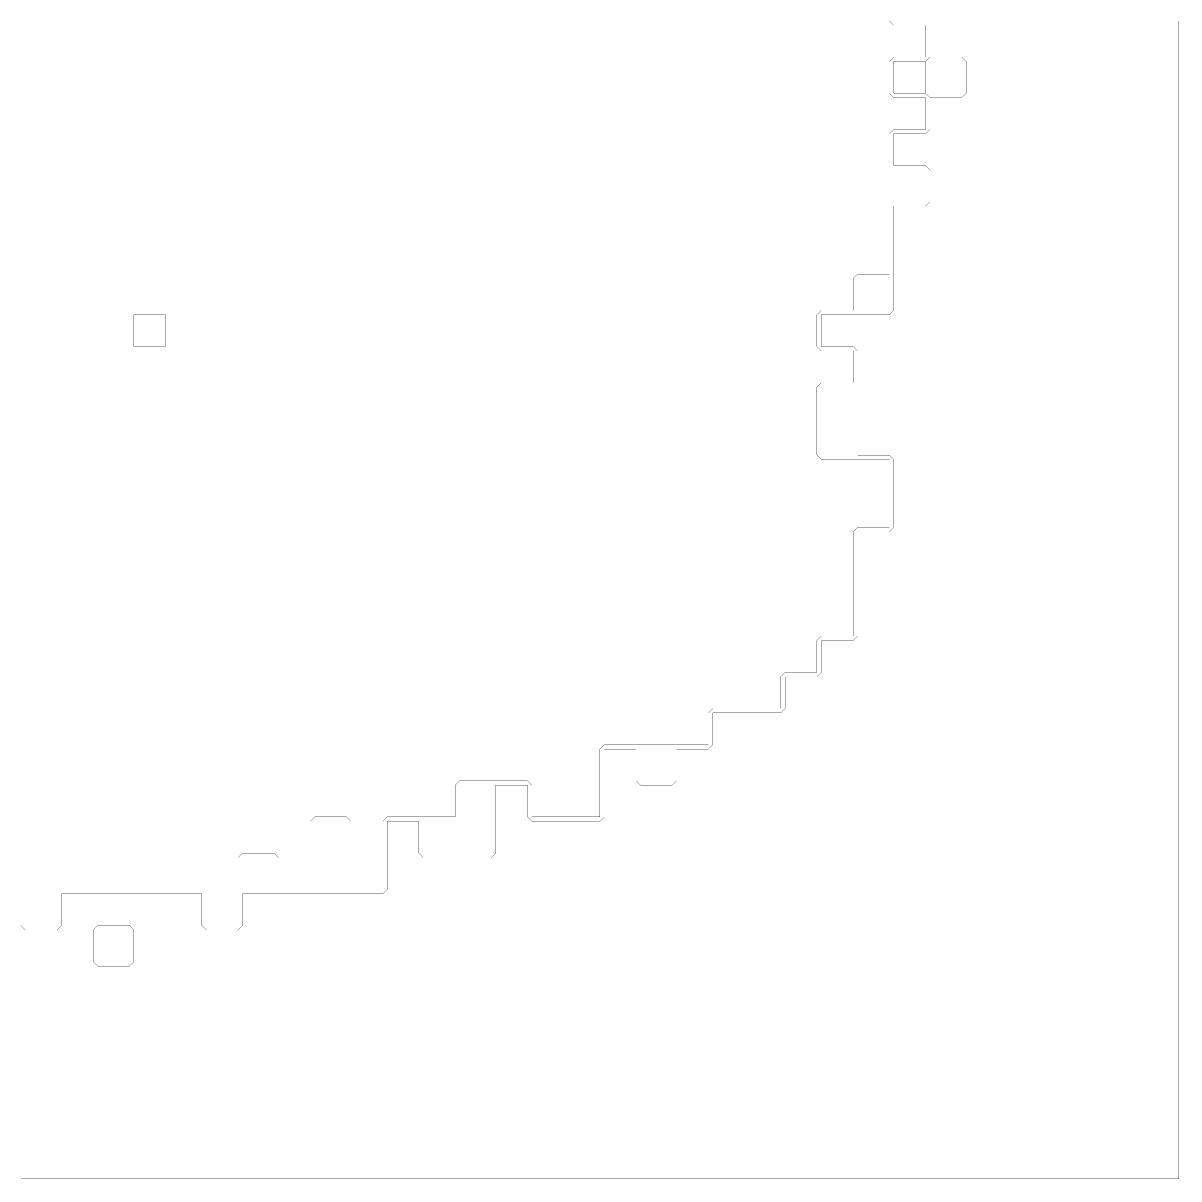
# Model space of a CAD drawing. Header units: metres. Extents: x 0 to 4990, y -4990 to 0.
# Drawn here: x 2495 to 4990, y -4990 to -2495 of the extents above; entities that cross this region are included whole.
import ezdxf

# ---------------------------------------------------------------- set-up
doc = ezdxf.new("R2010")
doc.units = ezdxf.units.M
doc.layers.add('conductor', color=1, linetype='Continuous')
doc.layers.add('substrate', color=5, linetype='Continuous')

msp = doc.modelspace()

# ---------------------------------------------------------------- linework, layer by layer
at = {"layer": 'conductor', "const_width": 0.5}
msp.add_lwpolyline([(2490.234375, -4365.234375), (2500, -4365.234375), (2509.765625, -4365.234375), (2519.53125, -4365.234375), (2529.296875, -4365.234375), (2539.0625, -4365.234375), (2548.828125, -4365.234375), (2558.59375, -4365.234375), (2568.359375, -4365.234375), (2578.125, -4365.234375), (2587.890625, -4365.234375), (2597.65625, -4365.234375), (2607.421875, -4365.234375), (2617.1875, -4365.234375), (2626.953125, -4365.234375), (2636.71875, -4365.234375), (2646.484375, -4365.234375), (2656.25, -4365.234375), (2666.015625, -4365.234375), (2675.78125, -4365.234375), (2685.546875, -4365.234375), (2695.3125, -4365.234375), (2705.078125, -4365.234375), (2714.84375, -4365.234375), (2724.609375, -4365.234375), (2734.375, -4365.234375), (2744.140625, -4365.234375), (2753.90625, -4365.234375), (2763.671875, -4365.234375), (2773.4375, -4365.234375), (2783.203125, -4365.234375), (2792.96875, -4365.234375), (2802.734375, -4365.234375), (2812.5, -4365.234375), (2822.265625, -4365.234375), (2832.03125, -4365.234375), (2841.796875, -4365.234375), (2851.5625, -4365.234375), (2861.328125, -4365.234375), (2871.09375, -4365.234375), (2880.859375, -4365.234375), (2890.625, -4365.234375), (2900.390625, -4365.234375), (2910.15625, -4365.234375), (2919.921875, -4365.234375), (2929.6875, -4365.234375), (2939.453125, -4365.234375), (2949.21875, -4365.234375), (2958.984375, -4365.234375), (2958.984375, -4355.46875), (2958.984375, -4345.703125), (2958.984375, -4335.9375), (2958.984375, -4326.171875), (2958.984375, -4316.40625), (2958.984375, -4306.640625), (2958.984375, -4296.875), (2968.75, -4287.109375), (2978.515625, -4287.109375), (2988.28125, -4287.109375), (2998.046875, -4287.109375), (3007.8125, -4287.109375), (3017.578125, -4287.109375), (3027.34375, -4287.109375), (3037.109375, -4287.109375), (3046.875, -4296.875), (3046.875, -4306.640625), (3046.875, -4316.40625), (3046.875, -4326.171875), (3046.875, -4335.9375), (3046.875, -4345.703125), (3046.875, -4355.46875), (3046.875, -4365.234375), (3056.640625, -4365.234375), (3066.40625, -4365.234375), (3076.171875, -4365.234375), (3085.9375, -4365.234375), (3095.703125, -4365.234375), (3105.46875, -4365.234375), (3115.234375, -4365.234375), (3115.234375, -4355.46875), (3115.234375, -4345.703125), (3115.234375, -4335.9375), (3115.234375, -4326.171875), (3115.234375, -4316.40625), (3115.234375, -4306.640625), (3115.234375, -4296.875), (3115.234375, -4287.109375), (3115.234375, -4277.34375), (3115.234375, -4267.578125), (3115.234375, -4257.8125), (3115.234375, -4248.046875), (3115.234375, -4238.28125), (3115.234375, -4228.515625), (3115.234375, -4218.75), (3125, -4208.984375), (3134.765625, -4208.984375), (3144.53125, -4208.984375), (3154.296875, -4208.984375), (3164.0625, -4208.984375), (3173.828125, -4208.984375), (3183.59375, -4208.984375), (3193.359375, -4208.984375), (3203.125, -4218.75), (3203.125, -4228.515625), (3203.125, -4238.28125), (3203.125, -4248.046875), (3203.125, -4257.8125), (3203.125, -4267.578125), (3203.125, -4277.34375), (3203.125, -4287.109375), (3203.125, -4296.875), (3203.125, -4306.640625), (3203.125, -4316.40625), (3203.125, -4326.171875), (3203.125, -4335.9375), (3203.125, -4345.703125), (3203.125, -4355.46875), (3203.125, -4365.234375), (3212.890625, -4365.234375), (3222.65625, -4365.234375), (3232.421875, -4365.234375), (3242.1875, -4365.234375), (3251.953125, -4365.234375), (3261.71875, -4365.234375), (3271.484375, -4365.234375), (3271.484375, -4355.46875), (3271.484375, -4345.703125), (3271.484375, -4335.9375), (3271.484375, -4326.171875), (3271.484375, -4316.40625), (3271.484375, -4306.640625), (3271.484375, -4296.875), (3271.484375, -4287.109375), (3271.484375, -4277.34375), (3271.484375, -4267.578125), (3271.484375, -4257.8125), (3271.484375, -4248.046875), (3271.484375, -4238.28125), (3271.484375, -4228.515625), (3271.484375, -4218.75), (3281.25, -4208.984375), (3291.015625, -4208.984375), (3300.78125, -4208.984375), (3310.546875, -4208.984375), (3320.3125, -4208.984375), (3330.078125, -4208.984375), (3339.84375, -4208.984375), (3349.609375, -4208.984375), (3359.375, -4208.984375), (3369.140625, -4208.984375), (3378.90625, -4208.984375), (3388.671875, -4208.984375), (3398.4375, -4208.984375), (3408.203125, -4208.984375), (3417.96875, -4208.984375), (3427.734375, -4208.984375), (3427.734375, -4199.21875), (3427.734375, -4189.453125), (3427.734375, -4179.6875), (3427.734375, -4169.921875), (3427.734375, -4160.15625), (3427.734375, -4150.390625), (3427.734375, -4140.625), (3437.5, -4130.859375), (3447.265625, -4130.859375), (3457.03125, -4130.859375), (3466.796875, -4130.859375), (3476.5625, -4130.859375), (3486.328125, -4130.859375), (3496.09375, -4130.859375), (3505.859375, -4130.859375), (3515.625, -4130.859375), (3525.390625, -4130.859375), (3535.15625, -4130.859375), (3544.921875, -4130.859375), (3554.6875, -4130.859375), (3564.453125, -4130.859375), (3574.21875, -4130.859375), (3583.984375, -4130.859375), (3593.75, -4140.625), (3593.75, -4150.390625), (3593.75, -4160.15625), (3593.75, -4169.921875), (3593.75, -4179.6875), (3593.75, -4189.453125), (3593.75, -4199.21875), (3593.75, -4208.984375), (3603.515625, -4208.984375), (3613.28125, -4208.984375), (3623.046875, -4208.984375), (3632.8125, -4208.984375), (3642.578125, -4208.984375), (3652.34375, -4208.984375), (3662.109375, -4208.984375), (3671.875, -4208.984375), (3681.640625, -4208.984375), (3691.40625, -4208.984375), (3701.171875, -4208.984375), (3710.9375, -4208.984375), (3720.703125, -4208.984375), (3730.46875, -4208.984375), (3740.234375, -4208.984375), (3740.234375, -4199.21875), (3740.234375, -4189.453125), (3740.234375, -4179.6875), (3740.234375, -4169.921875), (3740.234375, -4160.15625), (3740.234375, -4150.390625), (3740.234375, -4140.625), (3740.234375, -4130.859375), (3740.234375, -4121.09375), (3740.234375, -4111.328125), (3740.234375, -4101.5625), (3740.234375, -4091.796875), (3740.234375, -4082.03125), (3740.234375, -4072.265625), (3740.234375, -4062.5), (3750, -4052.734375), (3759.765625, -4052.734375), (3769.53125, -4052.734375), (3779.296875, -4052.734375), (3789.0625, -4052.734375), (3798.828125, -4052.734375), (3808.59375, -4052.734375), (3818.359375, -4052.734375), (3828.125, -4052.734375), (3837.890625, -4052.734375), (3847.65625, -4052.734375), (3857.421875, -4052.734375), (3867.1875, -4052.734375), (3876.953125, -4052.734375), (3886.71875, -4052.734375), (3896.484375, -4052.734375), (3906.25, -4052.734375), (3916.015625, -4052.734375), (3925.78125, -4052.734375), (3935.546875, -4052.734375), (3945.3125, -4052.734375), (3955.078125, -4052.734375), (3964.84375, -4052.734375), (3974.609375, -4052.734375), (3974.609375, -4042.96875), (3974.609375, -4033.203125), (3974.609375, -4023.4375), (3974.609375, -4013.671875), (3974.609375, -4003.90625), (3974.609375, -3994.140625), (3974.609375, -3984.375), (3984.375, -3974.609375), (3994.140625, -3974.609375), (4003.90625, -3974.609375), (4013.671875, -3974.609375), (4023.4375, -3974.609375), (4033.203125, -3974.609375), (4042.96875, -3974.609375), (4052.734375, -3974.609375), (4062.5, -3974.609375), (4072.265625, -3974.609375), (4082.03125, -3974.609375), (4091.796875, -3974.609375), (4101.5625, -3974.609375), (4111.328125, -3974.609375), (4121.09375, -3974.609375), (4130.859375, -3974.609375), (4130.859375, -3964.84375), (4130.859375, -3955.078125), (4130.859375, -3945.3125), (4130.859375, -3935.546875), (4130.859375, -3925.78125), (4130.859375, -3916.015625), (4130.859375, -3906.25), (4140.625, -3896.484375), (4150.390625, -3896.484375), (4160.15625, -3896.484375), (4169.921875, -3896.484375), (4179.6875, -3896.484375), (4189.453125, -3896.484375), (4199.21875, -3896.484375), (4208.984375, -3896.484375), (4208.984375, -3886.71875), (4208.984375, -3876.953125), (4208.984375, -3867.1875), (4208.984375, -3857.421875), (4208.984375, -3847.65625), (4208.984375, -3837.890625), (4208.984375, -3828.125), (4218.75, -3818.359375), (4228.515625, -3818.359375), (4238.28125, -3818.359375), (4248.046875, -3818.359375), (4257.8125, -3818.359375), (4267.578125, -3818.359375), (4277.34375, -3818.359375), (4287.109375, -3818.359375), (4287.109375, -3808.59375), (4287.109375, -3798.828125), (4287.109375, -3789.0625), (4287.109375, -3779.296875), (4287.109375, -3769.53125), (4287.109375, -3759.765625), (4287.109375, -3750), (4287.109375, -3740.234375), (4287.109375, -3730.46875), (4287.109375, -3720.703125), (4287.109375, -3710.9375), (4287.109375, -3701.171875), (4287.109375, -3691.40625), (4287.109375, -3681.640625), (4287.109375, -3671.875), (4287.109375, -3662.109375), (4287.109375, -3652.34375), (4287.109375, -3642.578125), (4287.109375, -3632.8125), (4287.109375, -3623.046875), (4287.109375, -3613.28125), (4287.109375, -3603.515625), (4287.109375, -3593.75), (4296.875, -3583.984375), (4306.640625, -3583.984375), (4316.40625, -3583.984375), (4326.171875, -3583.984375), (4335.9375, -3583.984375), (4345.703125, -3583.984375), (4355.46875, -3583.984375), (4365.234375, -3583.984375), (4365.234375, -3574.21875), (4365.234375, -3564.453125), (4365.234375, -3554.6875), (4365.234375, -3544.921875), (4365.234375, -3535.15625), (4365.234375, -3525.390625), (4365.234375, -3515.625), (4365.234375, -3505.859375), (4365.234375, -3496.09375), (4365.234375, -3486.328125), (4365.234375, -3476.5625), (4365.234375, -3466.796875), (4365.234375, -3457.03125), (4365.234375, -3447.265625), (4365.234375, -3437.5), (4355.46875, -3437.5), (4345.703125, -3437.5), (4335.9375, -3437.5), (4326.171875, -3437.5), (4316.40625, -3437.5), (4306.640625, -3437.5), (4296.875, -3437.5), (4287.109375, -3437.5), (4277.34375, -3437.5), (4267.578125, -3437.5), (4257.8125, -3437.5), (4248.046875, -3437.5), (4238.28125, -3437.5), (4228.515625, -3437.5), (4218.75, -3437.5), (4208.984375, -3427.734375), (4208.984375, -3417.96875), (4208.984375, -3408.203125), (4208.984375, -3398.4375), (4208.984375, -3388.671875), (4208.984375, -3378.90625), (4208.984375, -3369.140625), (4208.984375, -3359.375), (4208.984375, -3349.609375), (4208.984375, -3339.84375), (4208.984375, -3330.078125), (4208.984375, -3320.3125), (4208.984375, -3310.546875), (4208.984375, -3300.78125), (4208.984375, -3291.015625), (4208.984375, -3281.25), (4218.75, -3271.484375), (4228.515625, -3271.484375), (4238.28125, -3271.484375), (4248.046875, -3271.484375), (4257.8125, -3271.484375), (4267.578125, -3271.484375), (4277.34375, -3271.484375), (4287.109375, -3271.484375), (4287.109375, -3261.71875), (4287.109375, -3251.953125), (4287.109375, -3242.1875), (4287.109375, -3232.421875), (4287.109375, -3222.65625), (4287.109375, -3212.890625), (4287.109375, -3203.125), (4277.34375, -3203.125), (4267.578125, -3203.125), (4257.8125, -3203.125), (4248.046875, -3203.125), (4238.28125, -3203.125), (4228.515625, -3203.125), (4218.75, -3203.125), (4208.984375, -3193.359375), (4208.984375, -3183.59375), (4208.984375, -3173.828125), (4208.984375, -3164.0625), (4208.984375, -3154.296875), (4208.984375, -3144.53125), (4208.984375, -3134.765625), (4208.984375, -3125), (4218.75, -3115.234375), (4228.515625, -3115.234375), (4238.28125, -3115.234375), (4248.046875, -3115.234375), (4257.8125, -3115.234375), (4267.578125, -3115.234375), (4277.34375, -3115.234375), (4287.109375, -3115.234375), (4287.109375, -3105.46875), (4287.109375, -3095.703125), (4287.109375, -3085.9375), (4287.109375, -3076.171875), (4287.109375, -3066.40625), (4287.109375, -3056.640625), (4287.109375, -3046.875), (4296.875, -3037.109375), (4306.640625, -3037.109375), (4316.40625, -3037.109375), (4326.171875, -3037.109375), (4335.9375, -3037.109375), (4345.703125, -3037.109375), (4355.46875, -3037.109375), (4365.234375, -3037.109375), (4365.234375, -3027.34375), (4365.234375, -3017.578125), (4365.234375, -3007.8125), (4365.234375, -2998.046875), (4365.234375, -2988.28125), (4365.234375, -2978.515625), (4365.234375, -2968.75), (4365.234375, -2958.984375), (4365.234375, -2949.21875), (4365.234375, -2939.453125), (4365.234375, -2929.6875), (4365.234375, -2919.921875), (4365.234375, -2910.15625), (4365.234375, -2900.390625), (4365.234375, -2890.625), (4365.234375, -2880.859375), (4365.234375, -2871.09375), (4365.234375, -2861.328125), (4365.234375, -2851.5625), (4365.234375, -2841.796875), (4365.234375, -2832.03125), (4365.234375, -2822.265625), (4365.234375, -2812.5), (4365.234375, -2802.734375), (4365.234375, -2792.96875), (4365.234375, -2783.203125), (4365.234375, -2773.4375), (4365.234375, -2763.671875), (4365.234375, -2753.90625), (4365.234375, -2744.140625), (4365.234375, -2734.375), (4375, -2724.609375), (4384.765625, -2724.609375), (4394.53125, -2724.609375), (4404.296875, -2724.609375), (4414.0625, -2724.609375), (4423.828125, -2724.609375), (4433.59375, -2724.609375), (4443.359375, -2724.609375), (4443.359375, -2714.84375), (4443.359375, -2705.078125), (4443.359375, -2695.3125), (4443.359375, -2685.546875), (4443.359375, -2675.78125), (4443.359375, -2666.015625), (4443.359375, -2656.25), (4433.59375, -2656.25), (4423.828125, -2656.25), (4414.0625, -2656.25), (4404.296875, -2656.25), (4394.53125, -2656.25), (4384.765625, -2656.25), (4375, -2656.25), (4365.234375, -2646.484375), (4365.234375, -2636.71875), (4365.234375, -2626.953125), (4365.234375, -2617.1875), (4365.234375, -2607.421875), (4365.234375, -2597.65625), (4365.234375, -2587.890625), (4365.234375, -2578.125), (4375, -2568.359375), (4384.765625, -2568.359375), (4394.53125, -2568.359375), (4404.296875, -2568.359375), (4414.0625, -2568.359375), (4423.828125, -2568.359375), (4433.59375, -2568.359375), (4443.359375, -2568.359375), (4443.359375, -2558.59375), (4443.359375, -2548.828125), (4443.359375, -2539.0625), (4443.359375, -2529.296875), (4443.359375, -2519.53125), (4443.359375, -2509.765625), (4443.359375, -2500), (4433.59375, -2500), (4423.828125, -2500), (4414.0625, -2500), (4404.296875, -2500), (4394.53125, -2500), (4384.765625, -2500), (4375, -2500), (4365.234375, -2490.234375)], dxfattribs=at)
at = {"layer": 'substrate', "const_width": 0.5}
for points in [[(2490.234375, -4990.234375), (2500, -4990.234375), (2509.765625, -4990.234375), (2519.53125, -4990.234375), (2529.296875, -4990.234375), (2539.0625, -4990.234375), (2548.828125, -4990.234375), (2558.59375, -4990.234375), (2568.359375, -4990.234375), (2578.125, -4990.234375), (2587.890625, -4990.234375), (2597.65625, -4990.234375), (2607.421875, -4990.234375), (2617.1875, -4990.234375), (2626.953125, -4990.234375), (2636.71875, -4990.234375), (2646.484375, -4990.234375), (2656.25, -4990.234375), (2666.015625, -4990.234375), (2675.78125, -4990.234375), (2685.546875, -4990.234375), (2695.3125, -4990.234375), (2705.078125, -4990.234375), (2714.84375, -4990.234375), (2724.609375, -4990.234375), (2734.375, -4990.234375), (2744.140625, -4990.234375), (2753.90625, -4990.234375), (2763.671875, -4990.234375), (2773.4375, -4990.234375), (2783.203125, -4990.234375), (2792.96875, -4990.234375), (2802.734375, -4990.234375), (2812.5, -4990.234375), (2822.265625, -4990.234375), (2832.03125, -4990.234375), (2841.796875, -4990.234375), (2851.5625, -4990.234375), (2861.328125, -4990.234375), (2871.09375, -4990.234375), (2880.859375, -4990.234375), (2890.625, -4990.234375), (2900.390625, -4990.234375), (2910.15625, -4990.234375), (2919.921875, -4990.234375), (2929.6875, -4990.234375), (2939.453125, -4990.234375), (2949.21875, -4990.234375), (2958.984375, -4990.234375), (2968.75, -4990.234375), (2978.515625, -4990.234375), (2988.28125, -4990.234375), (2998.046875, -4990.234375), (3007.8125, -4990.234375), (3017.578125, -4990.234375), (3027.34375, -4990.234375), (3037.109375, -4990.234375), (3046.875, -4990.234375), (3056.640625, -4990.234375), (3066.40625, -4990.234375), (3076.171875, -4990.234375), (3085.9375, -4990.234375), (3095.703125, -4990.234375), (3105.46875, -4990.234375), (3115.234375, -4990.234375), (3125, -4990.234375), (3134.765625, -4990.234375), (3144.53125, -4990.234375), (3154.296875, -4990.234375), (3164.0625, -4990.234375), (3173.828125, -4990.234375), (3183.59375, -4990.234375), (3193.359375, -4990.234375), (3203.125, -4990.234375), (3212.890625, -4990.234375), (3222.65625, -4990.234375), (3232.421875, -4990.234375), (3242.1875, -4990.234375), (3251.953125, -4990.234375), (3261.71875, -4990.234375), (3271.484375, -4990.234375), (3281.25, -4990.234375), (3291.015625, -4990.234375), (3300.78125, -4990.234375), (3310.546875, -4990.234375), (3320.3125, -4990.234375), (3330.078125, -4990.234375), (3339.84375, -4990.234375), (3349.609375, -4990.234375), (3359.375, -4990.234375), (3369.140625, -4990.234375), (3378.90625, -4990.234375), (3388.671875, -4990.234375), (3398.4375, -4990.234375), (3408.203125, -4990.234375), (3417.96875, -4990.234375), (3427.734375, -4990.234375), (3437.5, -4990.234375), (3447.265625, -4990.234375), (3457.03125, -4990.234375), (3466.796875, -4990.234375), (3476.5625, -4990.234375), (3486.328125, -4990.234375), (3496.09375, -4990.234375), (3505.859375, -4990.234375), (3515.625, -4990.234375), (3525.390625, -4990.234375), (3535.15625, -4990.234375), (3544.921875, -4990.234375), (3554.6875, -4990.234375), (3564.453125, -4990.234375), (3574.21875, -4990.234375), (3583.984375, -4990.234375), (3593.75, -4990.234375), (3603.515625, -4990.234375), (3613.28125, -4990.234375), (3623.046875, -4990.234375), (3632.8125, -4990.234375), (3642.578125, -4990.234375), (3652.34375, -4990.234375), (3662.109375, -4990.234375), (3671.875, -4990.234375), (3681.640625, -4990.234375), (3691.40625, -4990.234375), (3701.171875, -4990.234375), (3710.9375, -4990.234375), (3720.703125, -4990.234375), (3730.46875, -4990.234375), (3740.234375, -4990.234375), (3750, -4990.234375), (3759.765625, -4990.234375), (3769.53125, -4990.234375), (3779.296875, -4990.234375), (3789.0625, -4990.234375), (3798.828125, -4990.234375), (3808.59375, -4990.234375), (3818.359375, -4990.234375), (3828.125, -4990.234375), (3837.890625, -4990.234375), (3847.65625, -4990.234375), (3857.421875, -4990.234375), (3867.1875, -4990.234375), (3876.953125, -4990.234375), (3886.71875, -4990.234375), (3896.484375, -4990.234375), (3906.25, -4990.234375), (3916.015625, -4990.234375), (3925.78125, -4990.234375), (3935.546875, -4990.234375), (3945.3125, -4990.234375), (3955.078125, -4990.234375), (3964.84375, -4990.234375), (3974.609375, -4990.234375), (3984.375, -4990.234375), (3994.140625, -4990.234375), (4003.90625, -4990.234375), (4013.671875, -4990.234375), (4023.4375, -4990.234375), (4033.203125, -4990.234375), (4042.96875, -4990.234375), (4052.734375, -4990.234375), (4062.5, -4990.234375), (4072.265625, -4990.234375), (4082.03125, -4990.234375), (4091.796875, -4990.234375), (4101.5625, -4990.234375), (4111.328125, -4990.234375), (4121.09375, -4990.234375), (4130.859375, -4990.234375), (4140.625, -4990.234375), (4150.390625, -4990.234375), (4160.15625, -4990.234375), (4169.921875, -4990.234375), (4179.6875, -4990.234375), (4189.453125, -4990.234375), (4199.21875, -4990.234375), (4208.984375, -4990.234375), (4218.75, -4990.234375), (4228.515625, -4990.234375), (4238.28125, -4990.234375), (4248.046875, -4990.234375), (4257.8125, -4990.234375), (4267.578125, -4990.234375), (4277.34375, -4990.234375), (4287.109375, -4990.234375), (4296.875, -4990.234375), (4306.640625, -4990.234375), (4316.40625, -4990.234375), (4326.171875, -4990.234375), (4335.9375, -4990.234375), (4345.703125, -4990.234375), (4355.46875, -4990.234375), (4365.234375, -4990.234375), (4375, -4990.234375), (4384.765625, -4990.234375), (4394.53125, -4990.234375), (4404.296875, -4990.234375), (4414.0625, -4990.234375), (4423.828125, -4990.234375), (4433.59375, -4990.234375), (4443.359375, -4990.234375), (4453.125, -4990.234375), (4462.890625, -4990.234375), (4472.65625, -4990.234375), (4482.421875, -4990.234375), (4492.1875, -4990.234375), (4501.953125, -4990.234375), (4511.71875, -4990.234375), (4521.484375, -4990.234375), (4531.25, -4990.234375), (4541.015625, -4990.234375), (4550.78125, -4990.234375), (4560.546875, -4990.234375), (4570.3125, -4990.234375), (4580.078125, -4990.234375), (4589.84375, -4990.234375), (4599.609375, -4990.234375), (4609.375, -4990.234375), (4619.140625, -4990.234375), (4628.90625, -4990.234375), (4638.671875, -4990.234375), (4648.4375, -4990.234375), (4658.203125, -4990.234375), (4667.96875, -4990.234375), (4677.734375, -4990.234375), (4687.5, -4990.234375), (4697.265625, -4990.234375), (4707.03125, -4990.234375), (4716.796875, -4990.234375), (4726.5625, -4990.234375), (4736.328125, -4990.234375), (4746.09375, -4990.234375), (4755.859375, -4990.234375), (4765.625, -4990.234375), (4775.390625, -4990.234375), (4785.15625, -4990.234375), (4794.921875, -4990.234375), (4804.6875, -4990.234375), (4814.453125, -4990.234375), (4824.21875, -4990.234375), (4833.984375, -4990.234375), (4843.75, -4990.234375), (4853.515625, -4990.234375), (4863.28125, -4990.234375), (4873.046875, -4990.234375), (4882.8125, -4990.234375), (4892.578125, -4990.234375), (4902.34375, -4990.234375), (4912.109375, -4990.234375), (4921.875, -4990.234375), (4931.640625, -4990.234375), (4941.40625, -4990.234375), (4951.171875, -4990.234375), (4960.9375, -4990.234375), (4970.703125, -4990.234375), (4980.46875, -4990.234375), (4990.234375, -4990.234375), (4990.234375, -4980.46875), (4990.234375, -4970.703125), (4990.234375, -4960.9375), (4990.234375, -4951.171875), (4990.234375, -4941.40625), (4990.234375, -4931.640625), (4990.234375, -4921.875), (4990.234375, -4912.109375), (4990.234375, -4902.34375), (4990.234375, -4892.578125), (4990.234375, -4882.8125), (4990.234375, -4873.046875), (4990.234375, -4863.28125), (4990.234375, -4853.515625), (4990.234375, -4843.75), (4990.234375, -4833.984375), (4990.234375, -4824.21875), (4990.234375, -4814.453125), (4990.234375, -4804.6875), (4990.234375, -4794.921875), (4990.234375, -4785.15625), (4990.234375, -4775.390625), (4990.234375, -4765.625), (4990.234375, -4755.859375), (4990.234375, -4746.09375), (4990.234375, -4736.328125), (4990.234375, -4726.5625), (4990.234375, -4716.796875), (4990.234375, -4707.03125), (4990.234375, -4697.265625), (4990.234375, -4687.5), (4990.234375, -4677.734375), (4990.234375, -4667.96875), (4990.234375, -4658.203125), (4990.234375, -4648.4375), (4990.234375, -4638.671875), (4990.234375, -4628.90625), (4990.234375, -4619.140625), (4990.234375, -4609.375), (4990.234375, -4599.609375), (4990.234375, -4589.84375), (4990.234375, -4580.078125), (4990.234375, -4570.3125), (4990.234375, -4560.546875), (4990.234375, -4550.78125), (4990.234375, -4541.015625), (4990.234375, -4531.25), (4990.234375, -4521.484375), (4990.234375, -4511.71875), (4990.234375, -4501.953125), (4990.234375, -4492.1875), (4990.234375, -4482.421875), (4990.234375, -4472.65625), (4990.234375, -4462.890625), (4990.234375, -4453.125), (4990.234375, -4443.359375), (4990.234375, -4433.59375), (4990.234375, -4423.828125), (4990.234375, -4414.0625), (4990.234375, -4404.296875), (4990.234375, -4394.53125), (4990.234375, -4384.765625), (4990.234375, -4375), (4990.234375, -4365.234375), (4990.234375, -4355.46875), (4990.234375, -4345.703125), (4990.234375, -4335.9375), (4990.234375, -4326.171875), (4990.234375, -4316.40625), (4990.234375, -4306.640625), (4990.234375, -4296.875), (4990.234375, -4287.109375), (4990.234375, -4277.34375), (4990.234375, -4267.578125), (4990.234375, -4257.8125), (4990.234375, -4248.046875), (4990.234375, -4238.28125), (4990.234375, -4228.515625), (4990.234375, -4218.75), (4990.234375, -4208.984375), (4990.234375, -4199.21875), (4990.234375, -4189.453125), (4990.234375, -4179.6875), (4990.234375, -4169.921875), (4990.234375, -4160.15625), (4990.234375, -4150.390625), (4990.234375, -4140.625), (4990.234375, -4130.859375), (4990.234375, -4121.09375), (4990.234375, -4111.328125), (4990.234375, -4101.5625), (4990.234375, -4091.796875), (4990.234375, -4082.03125), (4990.234375, -4072.265625), (4990.234375, -4062.5), (4990.234375, -4052.734375), (4990.234375, -4042.96875), (4990.234375, -4033.203125), (4990.234375, -4023.4375), (4990.234375, -4013.671875), (4990.234375, -4003.90625), (4990.234375, -3994.140625), (4990.234375, -3984.375), (4990.234375, -3974.609375), (4990.234375, -3964.84375), (4990.234375, -3955.078125), (4990.234375, -3945.3125), (4990.234375, -3935.546875), (4990.234375, -3925.78125), (4990.234375, -3916.015625), (4990.234375, -3906.25), (4990.234375, -3896.484375), (4990.234375, -3886.71875), (4990.234375, -3876.953125), (4990.234375, -3867.1875), (4990.234375, -3857.421875), (4990.234375, -3847.65625), (4990.234375, -3837.890625), (4990.234375, -3828.125), (4990.234375, -3818.359375), (4990.234375, -3808.59375), (4990.234375, -3798.828125), (4990.234375, -3789.0625), (4990.234375, -3779.296875), (4990.234375, -3769.53125), (4990.234375, -3759.765625), (4990.234375, -3750), (4990.234375, -3740.234375), (4990.234375, -3730.46875), (4990.234375, -3720.703125), (4990.234375, -3710.9375), (4990.234375, -3701.171875), (4990.234375, -3691.40625), (4990.234375, -3681.640625), (4990.234375, -3671.875), (4990.234375, -3662.109375), (4990.234375, -3652.34375), (4990.234375, -3642.578125), (4990.234375, -3632.8125), (4990.234375, -3623.046875), (4990.234375, -3613.28125), (4990.234375, -3603.515625), (4990.234375, -3593.75), (4990.234375, -3583.984375), (4990.234375, -3574.21875), (4990.234375, -3564.453125), (4990.234375, -3554.6875), (4990.234375, -3544.921875), (4990.234375, -3535.15625), (4990.234375, -3525.390625), (4990.234375, -3515.625), (4990.234375, -3505.859375), (4990.234375, -3496.09375), (4990.234375, -3486.328125), (4990.234375, -3476.5625), (4990.234375, -3466.796875), (4990.234375, -3457.03125), (4990.234375, -3447.265625), (4990.234375, -3437.5), (4990.234375, -3427.734375), (4990.234375, -3417.96875), (4990.234375, -3408.203125), (4990.234375, -3398.4375), (4990.234375, -3388.671875), (4990.234375, -3378.90625), (4990.234375, -3369.140625), (4990.234375, -3359.375), (4990.234375, -3349.609375), (4990.234375, -3339.84375), (4990.234375, -3330.078125), (4990.234375, -3320.3125), (4990.234375, -3310.546875), (4990.234375, -3300.78125), (4990.234375, -3291.015625), (4990.234375, -3281.25), (4990.234375, -3271.484375), (4990.234375, -3261.71875), (4990.234375, -3251.953125), (4990.234375, -3242.1875), (4990.234375, -3232.421875), (4990.234375, -3222.65625), (4990.234375, -3212.890625), (4990.234375, -3203.125), (4990.234375, -3193.359375), (4990.234375, -3183.59375), (4990.234375, -3173.828125), (4990.234375, -3164.0625), (4990.234375, -3154.296875), (4990.234375, -3144.53125), (4990.234375, -3134.765625), (4990.234375, -3125), (4990.234375, -3115.234375), (4990.234375, -3105.46875), (4990.234375, -3095.703125), (4990.234375, -3085.9375), (4990.234375, -3076.171875), (4990.234375, -3066.40625), (4990.234375, -3056.640625), (4990.234375, -3046.875), (4990.234375, -3037.109375), (4990.234375, -3027.34375), (4990.234375, -3017.578125), (4990.234375, -3007.8125), (4990.234375, -2998.046875), (4990.234375, -2988.28125), (4990.234375, -2978.515625), (4990.234375, -2968.75), (4990.234375, -2958.984375), (4990.234375, -2949.21875), (4990.234375, -2939.453125), (4990.234375, -2929.6875), (4990.234375, -2919.921875), (4990.234375, -2910.15625), (4990.234375, -2900.390625), (4990.234375, -2890.625), (4990.234375, -2880.859375), (4990.234375, -2871.09375), (4990.234375, -2861.328125), (4990.234375, -2851.5625), (4990.234375, -2841.796875), (4990.234375, -2832.03125), (4990.234375, -2822.265625), (4990.234375, -2812.5), (4990.234375, -2802.734375), (4990.234375, -2792.96875), (4990.234375, -2783.203125), (4990.234375, -2773.4375), (4990.234375, -2763.671875), (4990.234375, -2753.90625), (4990.234375, -2744.140625), (4990.234375, -2734.375), (4990.234375, -2724.609375), (4990.234375, -2714.84375), (4990.234375, -2705.078125), (4990.234375, -2695.3125), (4990.234375, -2685.546875), (4990.234375, -2675.78125), (4990.234375, -2666.015625), (4990.234375, -2656.25), (4990.234375, -2646.484375), (4990.234375, -2636.71875), (4990.234375, -2626.953125), (4990.234375, -2617.1875), (4990.234375, -2607.421875), (4990.234375, -2597.65625), (4990.234375, -2587.890625), (4990.234375, -2578.125), (4990.234375, -2568.359375), (4990.234375, -2558.59375), (4990.234375, -2548.828125), (4990.234375, -2539.0625), (4990.234375, -2529.296875), (4990.234375, -2519.53125), (4990.234375, -2509.765625), (4990.234375, -2500), (4990.234375, -2490.234375)], [(4453.125, -2490.234375), (4453.125, -2500), (4453.125, -2509.765625), (4453.125, -2519.53125), (4453.125, -2529.296875), (4453.125, -2539.0625), (4453.125, -2548.828125), (4453.125, -2558.59375), (4453.125, -2568.359375), (4443.359375, -2578.125), (4433.59375, -2578.125), (4423.828125, -2578.125), (4414.0625, -2578.125), (4404.296875, -2578.125), (4394.53125, -2578.125), (4384.765625, -2578.125), (4375, -2578.125), (4375, -2587.890625), (4375, -2597.65625), (4375, -2607.421875), (4375, -2617.1875), (4375, -2626.953125), (4375, -2636.71875), (4375, -2646.484375), (4384.765625, -2646.484375), (4394.53125, -2646.484375), (4404.296875, -2646.484375), (4414.0625, -2646.484375), (4423.828125, -2646.484375), (4433.59375, -2646.484375), (4443.359375, -2646.484375), (4453.125, -2656.25), (4453.125, -2666.015625), (4453.125, -2675.78125), (4453.125, -2685.546875), (4453.125, -2695.3125), (4453.125, -2705.078125), (4453.125, -2714.84375), (4453.125, -2724.609375), (4443.359375, -2734.375), (4433.59375, -2734.375), (4423.828125, -2734.375), (4414.0625, -2734.375), (4404.296875, -2734.375), (4394.53125, -2734.375), (4384.765625, -2734.375), (4375, -2734.375), (4375, -2744.140625), (4375, -2753.90625), (4375, -2763.671875), (4375, -2773.4375), (4375, -2783.203125), (4375, -2792.96875), (4375, -2802.734375), (4384.765625, -2802.734375), (4394.53125, -2802.734375), (4404.296875, -2802.734375), (4414.0625, -2802.734375), (4423.828125, -2802.734375), (4433.59375, -2802.734375), (4443.359375, -2802.734375), (4453.125, -2812.5), (4453.125, -2822.265625), (4453.125, -2832.03125), (4453.125, -2841.796875), (4453.125, -2851.5625), (4453.125, -2861.328125), (4453.125, -2871.09375), (4453.125, -2880.859375), (4443.359375, -2890.625), (4433.59375, -2890.625), (4423.828125, -2890.625), (4414.0625, -2890.625), (4404.296875, -2890.625), (4394.53125, -2890.625), (4384.765625, -2890.625), (4375, -2890.625), (4375, -2900.390625), (4375, -2910.15625), (4375, -2919.921875), (4375, -2929.6875), (4375, -2939.453125), (4375, -2949.21875), (4375, -2958.984375), (4375, -2968.75), (4375, -2978.515625), (4375, -2988.28125), (4375, -2998.046875), (4375, -3007.8125), (4375, -3017.578125), (4375, -3027.34375), (4375, -3037.109375), (4375, -3046.875), (4375, -3056.640625), (4375, -3066.40625), (4375, -3076.171875), (4375, -3085.9375), (4375, -3095.703125), (4375, -3105.46875), (4375, -3115.234375), (4365.234375, -3125), (4355.46875, -3125), (4345.703125, -3125), (4335.9375, -3125), (4326.171875, -3125), (4316.40625, -3125), (4306.640625, -3125), (4296.875, -3125), (4287.109375, -3125), (4277.34375, -3125), (4267.578125, -3125), (4257.8125, -3125), (4248.046875, -3125), (4238.28125, -3125), (4228.515625, -3125), (4218.75, -3125), (4218.75, -3134.765625), (4218.75, -3144.53125), (4218.75, -3154.296875), (4218.75, -3164.0625), (4218.75, -3173.828125), (4218.75, -3183.59375), (4218.75, -3193.359375), (4228.515625, -3193.359375), (4238.28125, -3193.359375), (4248.046875, -3193.359375), (4257.8125, -3193.359375), (4267.578125, -3193.359375), (4277.34375, -3193.359375), (4287.109375, -3193.359375), (4296.875, -3203.125), (4296.875, -3212.890625), (4296.875, -3222.65625), (4296.875, -3232.421875), (4296.875, -3242.1875), (4296.875, -3251.953125), (4296.875, -3261.71875), (4296.875, -3271.484375), (4296.875, -3281.25), (4296.875, -3291.015625), (4296.875, -3300.78125), (4296.875, -3310.546875), (4296.875, -3320.3125), (4296.875, -3330.078125), (4296.875, -3339.84375), (4296.875, -3349.609375), (4296.875, -3359.375), (4296.875, -3369.140625), (4296.875, -3378.90625), (4296.875, -3388.671875), (4296.875, -3398.4375), (4296.875, -3408.203125), (4296.875, -3417.96875), (4296.875, -3427.734375), (4306.640625, -3427.734375), (4316.40625, -3427.734375), (4326.171875, -3427.734375), (4335.9375, -3427.734375), (4345.703125, -3427.734375), (4355.46875, -3427.734375), (4365.234375, -3427.734375), (4375, -3437.5), (4375, -3447.265625), (4375, -3457.03125), (4375, -3466.796875), (4375, -3476.5625), (4375, -3486.328125), (4375, -3496.09375), (4375, -3505.859375), (4375, -3515.625), (4375, -3525.390625), (4375, -3535.15625), (4375, -3544.921875), (4375, -3554.6875), (4375, -3564.453125), (4375, -3574.21875), (4375, -3583.984375), (4365.234375, -3593.75), (4355.46875, -3593.75), (4345.703125, -3593.75), (4335.9375, -3593.75), (4326.171875, -3593.75), (4316.40625, -3593.75), (4306.640625, -3593.75), (4296.875, -3593.75), (4296.875, -3603.515625), (4296.875, -3613.28125), (4296.875, -3623.046875), (4296.875, -3632.8125), (4296.875, -3642.578125), (4296.875, -3652.34375), (4296.875, -3662.109375), (4296.875, -3671.875), (4296.875, -3681.640625), (4296.875, -3691.40625), (4296.875, -3701.171875), (4296.875, -3710.9375), (4296.875, -3720.703125), (4296.875, -3730.46875), (4296.875, -3740.234375), (4296.875, -3750), (4296.875, -3759.765625), (4296.875, -3769.53125), (4296.875, -3779.296875), (4296.875, -3789.0625), (4296.875, -3798.828125), (4296.875, -3808.59375), (4296.875, -3818.359375), (4287.109375, -3828.125), (4277.34375, -3828.125), (4267.578125, -3828.125), (4257.8125, -3828.125), (4248.046875, -3828.125), (4238.28125, -3828.125), (4228.515625, -3828.125), (4218.75, -3828.125), (4218.75, -3837.890625), (4218.75, -3847.65625), (4218.75, -3857.421875), (4218.75, -3867.1875), (4218.75, -3876.953125), (4218.75, -3886.71875), (4218.75, -3896.484375), (4208.984375, -3906.25), (4199.21875, -3906.25), (4189.453125, -3906.25), (4179.6875, -3906.25), (4169.921875, -3906.25), (4160.15625, -3906.25), (4150.390625, -3906.25), (4140.625, -3906.25), (4140.625, -3916.015625), (4140.625, -3925.78125), (4140.625, -3935.546875), (4140.625, -3945.3125), (4140.625, -3955.078125), (4140.625, -3964.84375), (4140.625, -3974.609375), (4130.859375, -3984.375), (4121.09375, -3984.375), (4111.328125, -3984.375), (4101.5625, -3984.375), (4091.796875, -3984.375), (4082.03125, -3984.375), (4072.265625, -3984.375), (4062.5, -3984.375), (4052.734375, -3984.375), (4042.96875, -3984.375), (4033.203125, -3984.375), (4023.4375, -3984.375), (4013.671875, -3984.375), (4003.90625, -3984.375), (3994.140625, -3984.375), (3984.375, -3984.375), (3984.375, -3994.140625), (3984.375, -4003.90625), (3984.375, -4013.671875), (3984.375, -4023.4375), (3984.375, -4033.203125), (3984.375, -4042.96875), (3984.375, -4052.734375), (3974.609375, -4062.5), (3964.84375, -4062.5), (3955.078125, -4062.5), (3945.3125, -4062.5), (3935.546875, -4062.5), (3925.78125, -4062.5), (3916.015625, -4062.5), (3906.25, -4062.5), (3906.25, -4072.265625), (3906.25, -4082.03125), (3906.25, -4091.796875), (3906.25, -4101.5625), (3906.25, -4111.328125), (3906.25, -4121.09375), (3906.25, -4130.859375), (3896.484375, -4140.625), (3886.71875, -4140.625), (3876.953125, -4140.625), (3867.1875, -4140.625), (3857.421875, -4140.625), (3847.65625, -4140.625), (3837.890625, -4140.625), (3828.125, -4140.625), (3818.359375, -4130.859375), (3818.359375, -4121.09375), (3818.359375, -4111.328125), (3818.359375, -4101.5625), (3818.359375, -4091.796875), (3818.359375, -4082.03125), (3818.359375, -4072.265625), (3818.359375, -4062.5), (3808.59375, -4062.5), (3798.828125, -4062.5), (3789.0625, -4062.5), (3779.296875, -4062.5), (3769.53125, -4062.5), (3759.765625, -4062.5), (3750, -4062.5), (3750, -4072.265625), (3750, -4082.03125), (3750, -4091.796875), (3750, -4101.5625), (3750, -4111.328125), (3750, -4121.09375), (3750, -4130.859375), (3750, -4140.625), (3750, -4150.390625), (3750, -4160.15625), (3750, -4169.921875), (3750, -4179.6875), (3750, -4189.453125), (3750, -4199.21875), (3750, -4208.984375), (3740.234375, -4218.75), (3730.46875, -4218.75), (3720.703125, -4218.75), (3710.9375, -4218.75), (3701.171875, -4218.75), (3691.40625, -4218.75), (3681.640625, -4218.75), (3671.875, -4218.75), (3662.109375, -4218.75), (3652.34375, -4218.75), (3642.578125, -4218.75), (3632.8125, -4218.75), (3623.046875, -4218.75), (3613.28125, -4218.75), (3603.515625, -4218.75), (3593.75, -4218.75), (3583.984375, -4208.984375), (3583.984375, -4199.21875), (3583.984375, -4189.453125), (3583.984375, -4179.6875), (3583.984375, -4169.921875), (3583.984375, -4160.15625), (3583.984375, -4150.390625), (3583.984375, -4140.625), (3574.21875, -4140.625), (3564.453125, -4140.625), (3554.6875, -4140.625), (3544.921875, -4140.625), (3535.15625, -4140.625), (3525.390625, -4140.625), (3515.625, -4140.625), (3515.625, -4150.390625), (3515.625, -4160.15625), (3515.625, -4169.921875), (3515.625, -4179.6875), (3515.625, -4189.453125), (3515.625, -4199.21875), (3515.625, -4208.984375), (3515.625, -4218.75), (3515.625, -4228.515625), (3515.625, -4238.28125), (3515.625, -4248.046875), (3515.625, -4257.8125), (3515.625, -4267.578125), (3515.625, -4277.34375), (3515.625, -4287.109375), (3505.859375, -4296.875), (3496.09375, -4296.875), (3486.328125, -4296.875), (3476.5625, -4296.875), (3466.796875, -4296.875), (3457.03125, -4296.875), (3447.265625, -4296.875), (3437.5, -4296.875), (3427.734375, -4296.875), (3417.96875, -4296.875), (3408.203125, -4296.875), (3398.4375, -4296.875), (3388.671875, -4296.875), (3378.90625, -4296.875), (3369.140625, -4296.875), (3359.375, -4296.875), (3349.609375, -4287.109375), (3349.609375, -4277.34375), (3349.609375, -4267.578125), (3349.609375, -4257.8125), (3349.609375, -4248.046875), (3349.609375, -4238.28125), (3349.609375, -4228.515625), (3349.609375, -4218.75), (3339.84375, -4218.75), (3330.078125, -4218.75), (3320.3125, -4218.75), (3310.546875, -4218.75), (3300.78125, -4218.75), (3291.015625, -4218.75), (3281.25, -4218.75), (3281.25, -4228.515625), (3281.25, -4238.28125), (3281.25, -4248.046875), (3281.25, -4257.8125), (3281.25, -4267.578125), (3281.25, -4277.34375), (3281.25, -4287.109375), (3281.25, -4296.875), (3281.25, -4306.640625), (3281.25, -4316.40625), (3281.25, -4326.171875), (3281.25, -4335.9375), (3281.25, -4345.703125), (3281.25, -4355.46875), (3281.25, -4365.234375), (3271.484375, -4375), (3261.71875, -4375), (3251.953125, -4375), (3242.1875, -4375), (3232.421875, -4375), (3222.65625, -4375), (3212.890625, -4375), (3203.125, -4375), (3193.359375, -4375), (3183.59375, -4375), (3173.828125, -4375), (3164.0625, -4375), (3154.296875, -4375), (3144.53125, -4375), (3134.765625, -4375), (3125, -4375), (3115.234375, -4375), (3105.46875, -4375), (3095.703125, -4375), (3085.9375, -4375), (3076.171875, -4375), (3066.40625, -4375), (3056.640625, -4375), (3046.875, -4375), (3037.109375, -4375), (3027.34375, -4375), (3017.578125, -4375), (3007.8125, -4375), (2998.046875, -4375), (2988.28125, -4375), (2978.515625, -4375), (2968.75, -4375), (2968.75, -4384.765625), (2968.75, -4394.53125), (2968.75, -4404.296875), (2968.75, -4414.0625), (2968.75, -4423.828125), (2968.75, -4433.59375), (2968.75, -4443.359375), (2958.984375, -4453.125), (2949.21875, -4453.125), (2939.453125, -4453.125), (2929.6875, -4453.125), (2919.921875, -4453.125), (2910.15625, -4453.125), (2900.390625, -4453.125), (2890.625, -4453.125), (2880.859375, -4443.359375), (2880.859375, -4433.59375), (2880.859375, -4423.828125), (2880.859375, -4414.0625), (2880.859375, -4404.296875), (2880.859375, -4394.53125), (2880.859375, -4384.765625), (2880.859375, -4375), (2871.09375, -4375), (2861.328125, -4375), (2851.5625, -4375), (2841.796875, -4375), (2832.03125, -4375), (2822.265625, -4375), (2812.5, -4375), (2802.734375, -4375), (2792.96875, -4375), (2783.203125, -4375), (2773.4375, -4375), (2763.671875, -4375), (2753.90625, -4375), (2744.140625, -4375), (2734.375, -4375), (2724.609375, -4375), (2714.84375, -4375), (2705.078125, -4375), (2695.3125, -4375), (2685.546875, -4375), (2675.78125, -4375), (2666.015625, -4375), (2656.25, -4375), (2646.484375, -4375), (2636.71875, -4375), (2626.953125, -4375), (2617.1875, -4375), (2607.421875, -4375), (2597.65625, -4375), (2587.890625, -4375), (2578.125, -4375), (2578.125, -4384.765625), (2578.125, -4394.53125), (2578.125, -4404.296875), (2578.125, -4414.0625), (2578.125, -4423.828125), (2578.125, -4433.59375), (2578.125, -4443.359375), (2568.359375, -4453.125), (2558.59375, -4453.125), (2548.828125, -4453.125), (2539.0625, -4453.125), (2529.296875, -4453.125), (2519.53125, -4453.125), (2509.765625, -4453.125), (2500, -4453.125), (2490.234375, -4443.359375)]]:
    msp.add_lwpolyline(points, dxfattribs=at)
for points in [[(4443.359375, -2578.125), (4453.125, -2568.359375), (4462.890625, -2568.359375), (4472.65625, -2568.359375), (4482.421875, -2568.359375), (4492.1875, -2568.359375), (4501.953125, -2568.359375), (4511.71875, -2568.359375), (4521.484375, -2568.359375), (4531.25, -2578.125), (4531.25, -2587.890625), (4531.25, -2597.65625), (4531.25, -2607.421875), (4531.25, -2617.1875), (4531.25, -2626.953125), (4531.25, -2636.71875), (4531.25, -2646.484375), (4521.484375, -2656.25), (4511.71875, -2656.25), (4501.953125, -2656.25), (4492.1875, -2656.25), (4482.421875, -2656.25), (4472.65625, -2656.25), (4462.890625, -2656.25), (4453.125, -2656.25), (4443.359375, -2646.484375), (4443.359375, -2636.71875), (4443.359375, -2626.953125), (4443.359375, -2617.1875), (4443.359375, -2607.421875), (4443.359375, -2597.65625), (4443.359375, -2587.890625)], [(2734.375, -3125), (2734.375, -3134.765625), (2734.375, -3144.53125), (2734.375, -3154.296875), (2734.375, -3164.0625), (2734.375, -3173.828125), (2734.375, -3183.59375), (2734.375, -3193.359375), (2744.140625, -3193.359375), (2753.90625, -3193.359375), (2763.671875, -3193.359375), (2773.4375, -3193.359375), (2783.203125, -3193.359375), (2792.96875, -3193.359375), (2802.734375, -3193.359375), (2802.734375, -3183.59375), (2802.734375, -3173.828125), (2802.734375, -3164.0625), (2802.734375, -3154.296875), (2802.734375, -3144.53125), (2802.734375, -3134.765625), (2802.734375, -3125), (2792.96875, -3125), (2783.203125, -3125), (2773.4375, -3125), (2763.671875, -3125), (2753.90625, -3125), (2744.140625, -3125)], [(2646.484375, -4453.125), (2656.25, -4443.359375), (2666.015625, -4443.359375), (2675.78125, -4443.359375), (2685.546875, -4443.359375), (2695.3125, -4443.359375), (2705.078125, -4443.359375), (2714.84375, -4443.359375), (2724.609375, -4443.359375), (2734.375, -4453.125), (2734.375, -4462.890625), (2734.375, -4472.65625), (2734.375, -4482.421875), (2734.375, -4492.1875), (2734.375, -4501.953125), (2734.375, -4511.71875), (2734.375, -4521.484375), (2724.609375, -4531.25), (2714.84375, -4531.25), (2705.078125, -4531.25), (2695.3125, -4531.25), (2685.546875, -4531.25), (2675.78125, -4531.25), (2666.015625, -4531.25), (2656.25, -4531.25), (2646.484375, -4521.484375), (2646.484375, -4511.71875), (2646.484375, -4501.953125), (2646.484375, -4492.1875), (2646.484375, -4482.421875), (2646.484375, -4472.65625), (2646.484375, -4462.890625)]]:
    msp.add_lwpolyline(points, close=True, dxfattribs=at)

doc.saveas('drawing.dxf')
